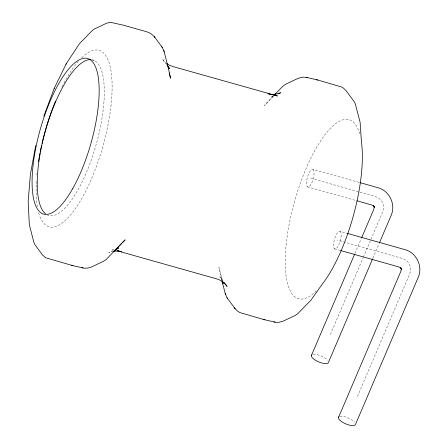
<?xml version="1.0" encoding="UTF-8"?>
<svg xmlns="http://www.w3.org/2000/svg" width="448" height="448" viewBox="0 0 448 448"><rect width="100%" height="100%" fill="white"/><g stroke="black" fill="none" stroke-linecap="round" stroke-linejoin="round"><path stroke-width="0.34" stroke-dasharray="2.24 1.68" d="M354.95 253.467L361.256 238.683M330.366 334.505L363.037 257.908M363.311 257.264L382.53 212.206A14.185 12.471 -23.6 0 0 374.836 196.336L310.285 178.125M372.854 258.294L379.154 243.527M357.442 396.469L409.606 274.17A14.185 12.471 -23.6 0 0 401.912 258.3L337.355 240.089M273.448 95.894L264.303 105.538L273.286 96.331M273.364 95.911L270.738 97.446L273.224 96.27M113.103 250.583L108.758 252.65L113.439 251.194M113.954 249.866L111.95 249.396L113.562 249.777M92.271 60.34L95.497 61.253M313.102 169.406A9.223 2.996 -74.2 0 1 311.108 184.072A9.223 2.996 -74.2 0 1 306.639 180.897A9.223 2.996 -74.2 0 1 313.102 169.406L359.212 182.409M307.462 186.844L356.35 200.637M340.178 231.37A9.223 2.996 -74.2 0 1 338.178 246.036A9.223 2.996 -74.2 0 1 333.715 242.861A9.223 2.996 -74.2 0 1 340.178 231.37L346.858 233.257M334.538 248.814L339.898 250.32M166.908 63.672L164.433 61.51L162.366 58.94L167.07 65.313M223.182 281.187L219.867 276.707L222.236 280.666M222.292 280.308L218.887 267.142L221.2 277.934M220.948 276.97L221.805 280.28M91.655 59.679A80.858 26.292 -74.2 0 1 95.833 145.723A80.858 26.292 -74.2 0 1 47.253 214.934M81.687 57.764A91.7 29.82 -74.2 0 1 102.81 146.569A91.7 29.82 -74.2 0 1 38.343 211.809M37.307 206.909A91.7 29.82 -74.2 0 1 36.4 180.46M36.842 174.877A91.7 29.82 -74.2 0 1 36.982 173.449M61.869 87.08A91.7 29.82 -74.2 0 1 63.717 83.485M64.025 82.897A91.7 29.82 -74.2 0 1 78.73 60.872M316.372 290.864A92.999 30.24 -74.2 0 1 294.571 201.415A92.999 30.24 -74.2 0 1 360.046 134.915M339.83 416.405A9.223 3.214 23.1 0 1 354.659 422.173M313.191 354.357A9.223 3.214 23.1 0 1 327.583 360.209"/><path stroke-width="0.67" d="M35.75 145.443L30.419 174.283L28.162 201.376L29.322 224.655L33.886 242.435L35.14 244.983L42.661 255.147L45.707 257.796L72.906 265.647M43.848 116.183L54.163 88.497L66.259 63.728L79.369 43.803L92.618 30.218L94.142 29.126L106.893 23.066L110.852 22.4L123.071 25.105L147.179 31.909L150.567 33.365L154.258 36.585L162.422 47.628L164.192 51.856M311.371 355.634L354.676 254.106M361.805 237.401L373.862 209.126L374.276 206.422M372.579 258.938L328.496 362.292A9.223 3.214 23.1 0 1 318.349 361.777A9.223 3.214 23.1 0 1 311.786 354.9M379.428 242.889L391.199 215.281C396.015 204.473 389.357 190.686 377.922 187.69L359.878 182.599M338.447 417.598L400.938 271.096L401.352 268.391L401.503 269.494L400.518 267.473L401.218 268.318L398.826 266.946L340.564 250.51M65.99 64.277L66.259 63.728M54.163 88.497L54.331 88.161M121.341 243.718L113.781 251.468L116.06 249.463L118.686 247.929L116.206 249.11M122.763 242.262L125.126 239.842L106.114 259.538L103.264 261.391L91.504 266.98L87.998 268.066L84.33 268.19L71.697 265.362M274.4 94.92L282.492 86.632L285.152 84.51L297.926 78.4L302.646 77.157L306.314 77.358L317.727 80.018L341.471 86.934L343.504 88.166L346.063 90.653L354.2 101.679L355.214 103.656L360.125 122.366L361.446 142.173A92.999 30.24 -74.2 0 1 322.095 284.379L310.906 300.21L297.741 313.69L295.014 315.532L283.248 321.121L278.69 322.364L275.139 322.185L263.76 319.536L239.943 312.592L237.838 311.332L235.166 308.79L227.002 297.746L225.232 293.518M274.702 94.881L275.649 93.912L274.915 94.618M278.186 93.906L280.672 92.73L275.985 94.186L271.085 94.349M113.439 251.194L118.345 251.026L121.576 251.642L117.298 250.639M269.455 94.114L270.542 94.27M267.848 93.738L277.48 95.978L172.81 66.528L169.725 65.358L166.908 63.672M263.76 319.536L264.93 319.81M273.974 321.91L275.139 322.185M316.523 79.733L317.727 80.018M306.314 77.358L307.513 77.644M81.911 267.73L83.115 268.016M357.017 200.822L371.75 204.982L374.147 206.354L373.447 205.509L374.427 207.53M347.53 233.442L404.998 249.654C416.433 252.65 423.086 266.437 418.275 277.25L355.572 424.256A9.223 3.214 23.1 0 1 345.425 423.741A9.223 3.214 23.1 0 1 338.862 416.864M116.928 250.729L216.619 278.846C220.853 280.045 224.616 282.778 227.058 286.434L224.011 282.307M167.86 66.36L169.557 68.673L167.412 65.173M154.258 36.585L154.991 37.582M161.739 46.698L162.422 47.628M227.002 297.746L227.685 298.682M234.438 307.793L235.166 308.79M168.224 67.441L170.542 78.238L169.182 72.99M222.757 282.111L223.149 283.606L222.634 281.624M163.901 50.742L168.476 68.404M221.894 280.61L225.523 294.638M45.595 213.864A80.858 26.292 -74.2 0 1 46.222 127.954A80.858 26.292 -74.2 0 1 90.955 59.601M38.506 161.678A91.7 29.82 -74.2 0 1 39.166 157.69M39.402 156.352A91.7 29.82 -74.2 0 1 40.029 152.975M40.298 151.62A91.7 29.82 -74.2 0 1 41.58 145.516M42.045 143.494A91.7 29.82 -74.2 0 1 48.429 120.422M48.642 119.762A91.7 29.82 -74.2 0 1 55.535 101.03M72.817 188.429A80.858 26.292 -74.2 0 0 90.334 59.791A80.858 26.292 -74.2 0 0 33.667 160.586A80.858 26.292 -74.2 0 0 72.817 188.429"/></g></svg>
